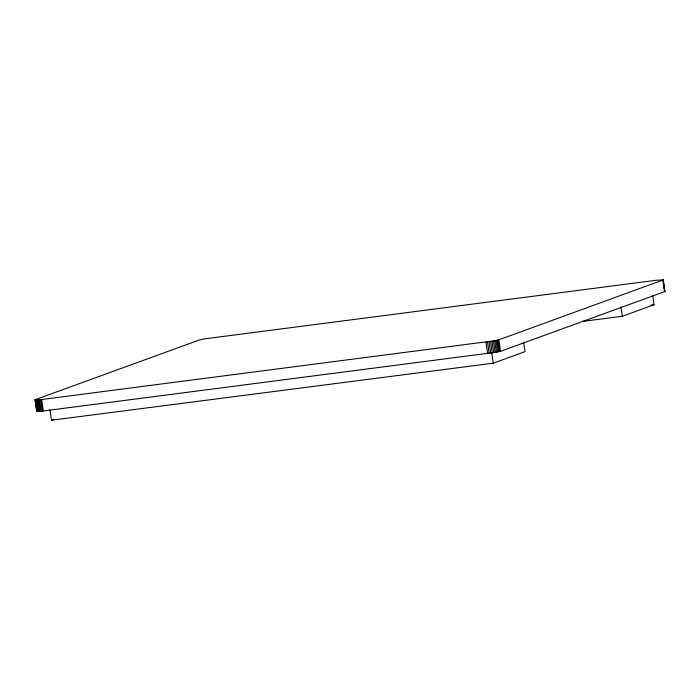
<?xml version="1.0" encoding="UTF-8"?>
<svg xmlns="http://www.w3.org/2000/svg" width="700" height="700" viewBox="0 0 700 700"><rect width="100%" height="100%" fill="white"/><g stroke="black" fill="none" stroke-linecap="round" stroke-linejoin="round"><path stroke-width="1.05" d="M35 399.761L198.992 340.121L204.059 338.931L656.399 280.245L663.303 279.895L664.843 291.576L500.535 351.304L496.405 352.196L42.333 411.11L36.697 411.32L35.009 399.849L41.667 399.525L494.716 340.725L498.846 339.832L663.303 279.895M49.962 409.797L51.502 420.227L53.55 419.484M51.502 420.227L493.264 363.186L525.044 351.636L523.661 342.248M582.409 321.431L622.335 316.277L654.071 304.745L652.689 295.356M650.825 305.156L654.071 304.745M664.484 291.261L665 291.454M663.128 279.825L664.843 291.576M662.821 280.236L664.51 291.707M620.952 306.889L622.335 316.277M498.846 339.832L500.535 351.304M498.015 340.034L499.704 351.505M497.035 340.252L498.733 351.724M495.933 340.48L497.63 351.96M494.716 340.725L496.405 352.196M493.395 340.97L495.093 352.441M491.986 341.215L493.684 352.686M490.525 341.46L492.214 352.931M491.724 352.756L493.264 363.186M489.002 341.705L490.7 353.176M487.463 341.941L489.16 353.412M485.949 342.16L487.646 353.631M41.667 399.525L43.356 411.005M40.644 399.639L42.333 411.11M39.471 399.761L41.16 411.233M38.413 399.849L40.101 411.32M37.476 399.919L39.165 411.39M36.671 399.954L38.369 411.425M36.015 399.971L37.712 411.442M35.516 399.954L37.214 411.434M35.157 399.648L36.873 411.39"/></g></svg>
